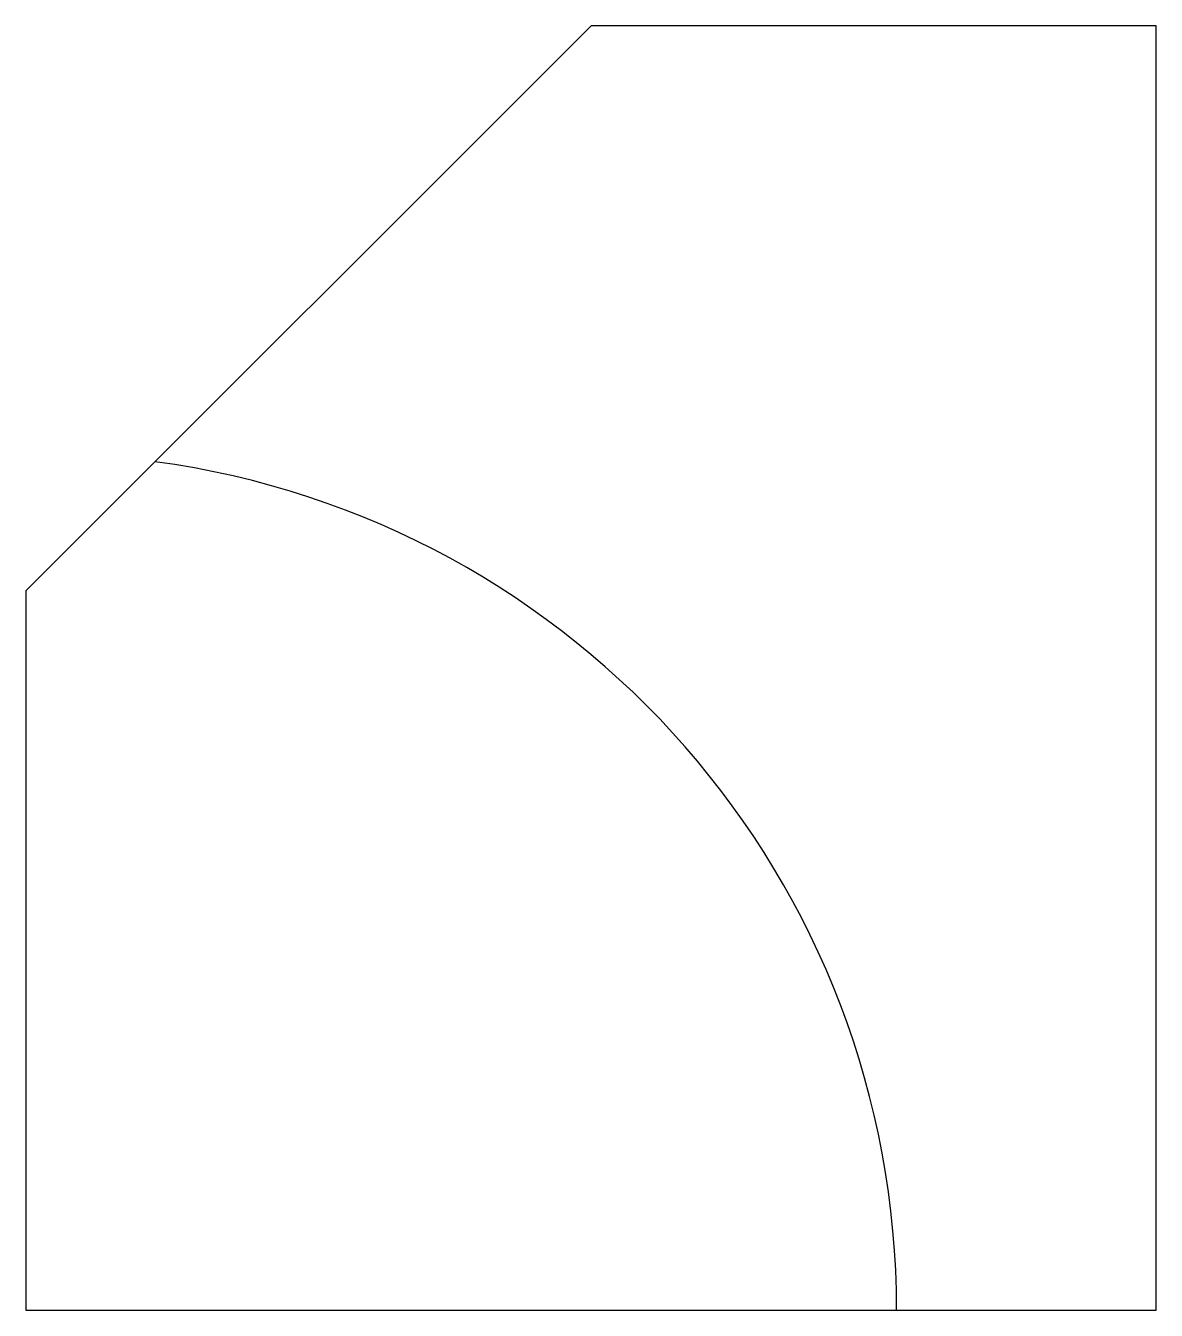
# Model space of a CAD drawing. Header units: metres. Extents: x -0.22 to 0, y -0.25 to 0.
import ezdxf

# ---------------------------------------------------------------- set-up
doc = ezdxf.new("R2010")
doc.units = ezdxf.units.M

msp = doc.modelspace()

# ---------------------------------------------------------------- linework, layer by layer
at = {"flags": 128}
msp.add_lwpolyline([(-0.2200000000000131, -0.25), (-1.42e-14, -0.25), (0, 0), (-0.1099999999999994, 0), (-0.2200000000000131, -0.1100000000000136)], close=True, dxfattribs=at)
msp.add_arc((-0.2171723795379665, -0.2500000000000042), 0.1666489378049863, 0, 82.30304962147031)

doc.saveas('drawing.dxf')
